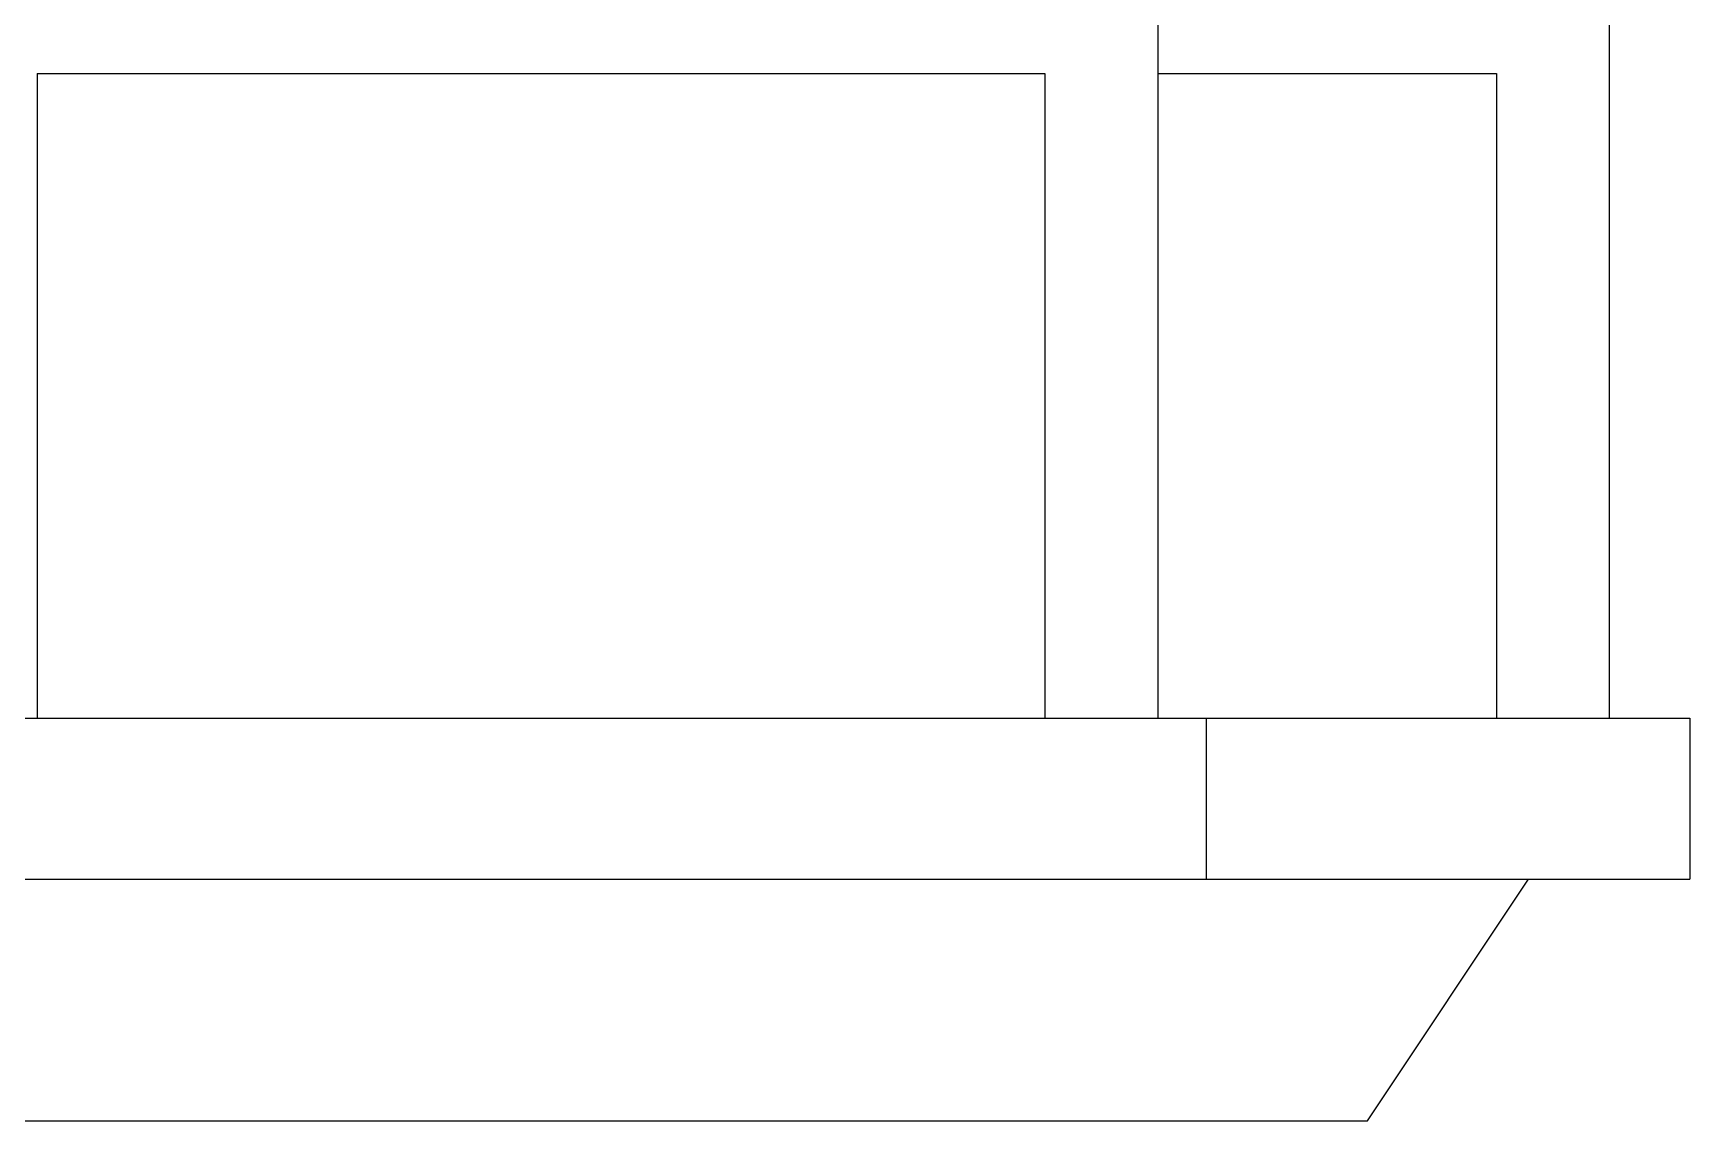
# Model space of a CAD drawing. Header units: metres. Extents: x 2111 to 6674, y -3242 to 1303.
# Drawn here: x 5322 to 6350, y -2100 to -1425 of the extents above; entities that cross this region are included whole.
import ezdxf

# ---------------------------------------------------------------- set-up
doc = ezdxf.new("R2010")
doc.units = ezdxf.units.M
doc.layers.add('E_WALL', color=255, linetype='Continuous')
doc.layers.add('LM', color=141, linetype='Continuous')

msp = doc.modelspace()

# ---------------------------------------------------------------- linework, layer by layer
at = {"layer": 'E_WALL'}
for p, q in [((6300, -50), (6300, -1850)), ((4250, -1850), (6350, -1850)), ((6050, -1850), (6050, -1950)), ((6350, -1850), (6350, -1950)), ((4250, -1950), (6350, -1950)), ((6150, -2100), (6250, -1950)), ((4450, -2100), (6150, -2100))]:
    msp.add_line(p, q, dxfattribs=at)
at = {"layer": 'LM'}
for p, q in [((6020, -50), (6020, -1850)), ((5325, -1450), (5950, -1450)), ((5325, -1450), (5325, -1850)), ((5950, -1450), (5950, -1850)), ((6020, -1450), (6230, -1450)), ((6230, -1450), (6230, -1850))]:
    msp.add_line(p, q, dxfattribs=at)

doc.saveas('drawing.dxf')
